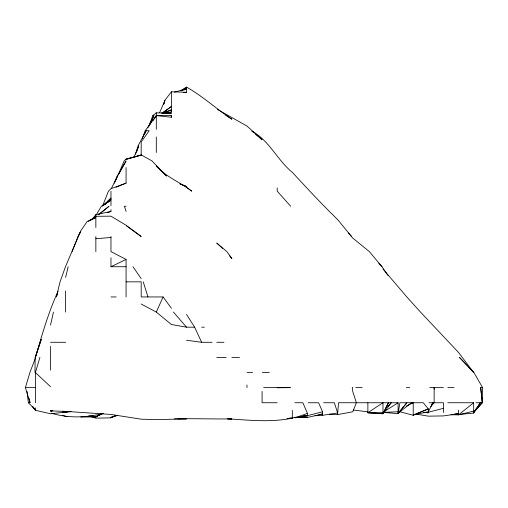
<?xml version="1.0" encoding="UTF-8"?>
<svg xmlns="http://www.w3.org/2000/svg" width="508" height="508" viewBox="0 0 508 508"><rect width="100%" height="100%" fill="white"/><g stroke="black" fill="none" stroke-linecap="round" stroke-linejoin="round"><path stroke-width="0.76" d="M34.969 372.516L35.135 357.403L41.275 339.414L35.401 357.403C41.98 334.969 48.362 312.515 58.064 291.198M91.567 416.808L95.853 418.147L110.954 417.855L110.966 417.1L110.966 417.678L116.719 415.417M466.814 365.239L459.442 357.403L473.659 372.11L482.6 387.629L482.27 402.742L473.659 412.382L474.999 410.458M110.954 417.855L110.966 417.392L116.719 415.246M434.086 389.141L434.181 387.629L434.124 402.742L430.74 406.762M337.649 413.556L338.544 402.742L382.988 402.742L382.988 413.753L367.875 412.756L382.988 413.734L391.255 402.742L387.642 406.743M50.514 325.139L53.442 312.064M65.627 277.298L68.155 266.732M163.716 104.273L164.77 100.495L171.412 91.802L186.531 92.31L186.531 87.084C202.73 96.215 216.402 108.915 231.864 119.234L225.393 114.846M164.097 103.518L164.763 101.251M135.623 154.14L138.087 145.828L146.133 130.715L144.278 134.823M29.007 398.209L30.042 402.742L25.4 387.629L29.889 372.516L35.401 358.197M35.401 402.742L35.401 372.516L39.897 357.403M57.588 293.357L56.401 296.951L60.052 281.838L65.468 266.732L80.74 230.854L87.224 221.393L95.853 217.564L88.398 221.393L95.853 216.306L110.966 216.173L126.073 225.241L141.192 236.506L126.708 226.047M136.766 151.587L138.709 145.828L133.896 157.347M142.259 138.748L145.199 130.715L156.299 115.608L171.412 115.608L171.412 117.234L156.299 115.608L152.876 120.86M148.825 126.397L152.813 115.608L156.299 112.833L171.412 113.246L163.1 113.449M72.092 251.619L78.061 236.506L80.74 231.432L78.054 236.506M102.413 206.28L108.445 191.167L110.966 188.652L126.073 183.14L126.073 167.519M114.262 183.248L117.259 176.054L126.073 160.941L118.828 173.996M117.989 175.336L124.174 160.941L126.073 159.017L141.192 155.156L141.192 141.992L149.193 130.715L145.199 130.715M115.354 181.089L117.545 176.054L111.309 188.601M149.777 124.962L153.911 115.608L152.813 115.608M159.563 112.725L164.979 100.495M212.096 342.29L201.638 342.29L194.621 327.177L186.531 327.177L171.412 324.523L156.299 312.064L163.1 296.951L141.192 296.951L141.192 281.838L126.073 281.838M382.988 413.753L388.417 402.742L382.988 413.734M147.809 127.972L153.911 115.608M398.101 411.778L382.988 412.369L398.101 413.664L399.885 402.742L423.259 402.742L428.32 408.889L413.214 414.992L428.32 411.747L432.848 402.742L431.61 404.622M96.241 214.884L101.321 206.28L110.966 200.101L110.966 191.167M458.546 414.534L473.659 413.087L480.346 402.742L475.888 409.169M92.513 218.935L95.853 214.643L110.966 211.455L110.966 209.531M473.659 412.382L482.308 402.742L480.689 387.629L482.6 387.629M103.842 205.188L110.966 198.088L103.003 205.734M104.87 204.248L110.966 199.18L104.692 204.387M99.441 214.147L109.01 206.28L98.241 214.77M473.659 413.087L473.659 402.742L458.546 414.877L450.99 414.725M411.467 402.742L398.101 413.226L406.857 402.742L398.101 413.664L398.101 402.742L383.4 402.742M162.712 112.865L171.412 106.47L162.458 112.865M104.934 204.514L106.743 203.194M107.95 202.311L110.966 200.101M367.875 402.742L367.875 412.699L382.988 402.742M383.648 411.95L398.101 402.742M180.613 90.805L186.531 87.084M80.74 417.036L95.853 416.941L100.47 414.096M181.273 90.862L186.531 87.801L181.032 90.678M99.295 414.788L95.853 416.941L100.451 414.255M95.853 416.941L100.667 414.179M406.343 406.063L413.214 402.742L413.214 415.252L399.612 411.677M110.966 257.778L110.966 266.732L126.073 259.448L126.073 296.951M183.648 90.189L186.531 88.887L174.434 92.132M166.44 112.109L171.412 109.887L161.341 113.138M88.875 415.836L95.853 416.731L103.048 413.531M413.214 415.252L428.32 408.889L428.32 411.747M116.002 187.281L126.073 183.14M107.366 212.693L110.966 211.455M110.966 417.392L117.767 415.334M410.947 403.428L413.214 402.742M294.888 402.742L302.857 402.742L307.429 413.315C282.08 423.945 254.648 420.453 228.086 418.852M141.192 155.156L126.073 159.341L141.192 154.889L152.032 160.941L166.453 176.054L156.299 166.021C166.211 177.101 180.257 182.309 191.783 191.167L186.531 187.363M428.32 412.242L443.44 408.324M308.134 402.742L318.573 402.742L322.542 411.778L307.429 415.677L307.429 413.315M473.659 411.112L458.546 414.877L458.546 410.121M103.41 413.328C86.417 417.874 68.193 418.294 51.27 413.201M295.288 417.855L307.429 415.398L302.889 415.969M329.343 414.217L337.649 414.617L352.762 411.785L356.387 402.742L352.762 391.503L352.235 387.629L352.762 387.629M166.122 113.011L167.634 112.744M169.145 112.471L171.412 112.071L171.412 91.802M67.139 411.759L62.605 411.702M68.65 411.518L70.161 411.277M52.026 410.737L50.514 410.972L52.781 410.75M337.649 414.617L337.649 412.966L322.542 415.328L322.542 411.778M318.764 414.503L322.542 414.033L307.429 417.455L298.355 417.132M162.344 112.998L171.412 112.071M67.139 416.319L65.627 416.471L62.751 415.207M52.781 410.686L50.514 410.902L65.627 411.366L110.966 414.445L141.192 419.183L156.299 419.614L186.531 418.878L178.213 418.846M95.853 238.722L110.966 237.471M289.287 418.097L292.31 417.855L292.31 410.394M454.768 413.925L458.546 413.709L443.44 415.919L428.32 416.154L416.236 414.122M183.509 92.437L186.531 92.31M70.917 411.664L62.605 412.032L70.917 411.556L50.514 413.76L35.401 410.28L35.401 407.918M294.577 417.481L307.429 416.985L298.355 416.947M287.02 418.719L292.31 418.529M314.985 415.709L322.542 415.5M277.203 387.763L290.405 387.629L263.677 387.629M367.875 412.699L382.988 412.648M126.073 206.28L124.428 206.28L126.073 211.372M110.966 266.732L126.073 266.732M110.966 296.951L116.161 296.951M201.638 327.177L204.381 327.177M50.514 342.29L65.627 342.29M216.751 342.29L223.958 342.29M216.751 357.403L226.219 357.403M231.864 357.403L239.509 357.403M246.977 372.516L252.622 372.516M262.388 372.516L269.31 372.516M25.4 387.629L35.401 387.629M355.721 387.629L362.16 387.629M406.33 387.629L409.619 387.629M429.724 387.629L443.44 387.629M447.815 387.629L453.987 387.629M27.038 391.408L28.372 402.742L29.451 402.742M277.203 402.742L262.09 402.742L262.09 391.401M323.647 402.742L334.347 402.742L337.649 412.966M429.025 402.742L443.44 402.742L443.44 412.502M447.783 402.742L473.659 402.742M475.945 402.742L482.308 402.742L480.689 387.629M174.434 418.846C193.599 418.459 212.706 419.132 231.864 418.91L227.33 418.84M423.793 412.325L428.32 412.807L423.793 412.242M353.517 410.07L367.875 411.829M186.531 340.252L201.638 342.29M91.199 415.855L95.853 416.731M126.073 259.448L110.966 251.619L110.966 236.506M141.192 304.025L156.299 312.064M217.443 109.461L246.977 126.041L262.09 139.77L259.118 137.255M252.019 131.166C269.45 140.729 277.241 160.052 292.31 172.345C307.169 188.322 321.939 204.406 337.649 219.564L352.762 238.087L369.38 251.619L381.991 266.732L388.087 275.558M251.981 131.223L253.168 132.226M255.549 134.239L257.924 136.246M222.491 248.399L216.751 243.034L226.886 251.619L231.864 258.521L229.394 255.645M35.401 372.516L50.514 386.677M28.372 402.742L35.401 409.886L32.925 406.908M467.868 366.357L473.659 372.516L458.546 352.469L420.472 312.064L406.838 296.951L382.988 269.03M378.854 263.373L381.991 266.732M348.418 233.02L351.65 236.506M290.69 206.28L277.203 191.167L277.203 187.871M173.399 312.064L186.531 327.177M32.429 406.356L35.401 409.975L34.017 408.165M34.017 408.311L35.401 410.166M163.1 296.951L171.412 308.305M132.969 266.732L141.192 278.644M186.531 314.42L194.621 327.177M143.237 281.838L147.961 296.951M171.094 115.608L171.412 117.234M246.977 384.956L246.977 387.629M156.299 112.833L156.299 115.119M156.299 115.608L156.299 129.407M156.299 136.931L156.299 152.533M110.966 200.736L110.966 205.683M95.853 214.643L95.853 227.463M95.853 236.506L95.853 251.619M65.627 290.976L65.627 312.064M50.514 346.392L50.514 370.135M65.627 412.001L63.36 411.759L65.627 412.001M186.531 186.487L180.054 183.896L186.531 186.487"/></g></svg>
